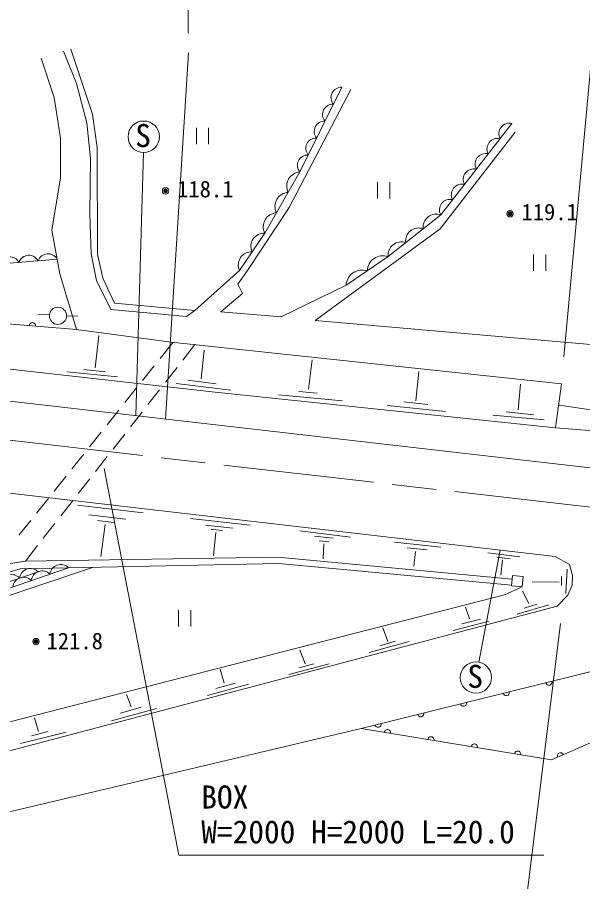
# Model space of a CAD drawing. Units: millimetres, scale not verified. Extents: x 40000 to 680000, y 20000 to 380000.
# Drawn here: x 209625 to 254599, y 247411 to 316164 of the extents above; entities that cross this region are included whole.
import ezdxf
from ezdxf.enums import TextEntityAlignment as Align

# ---------------------------------------------------------------- set-up
doc = ezdxf.new("R2010")
doc.units = ezdxf.units.MM
doc.header["$LTSCALE"] = 1000
doc.header["$PDMODE"] = 32
doc.header["$PDSIZE"] = 500
doc.linetypes.add('CHAIN', pattern=[18.5, 12, -1.5, 3.5, -1.5])
for name, color, linetype, lineweight in [('M-BGD', 7, 'Continuous', 13), ('M-BMK', 2, 'CHAIN', 13), ('M-STR-HTXT', 7, 'Continuous', 13), ('M-STR-STRC', 7, 'Continuous', 13)]:
    doc.layers.add(name, color=color, linetype=linetype, lineweight=lineweight)
doc.styles.add('ＭＳ ゴシック', font='')
doc.styles.get('ＭＳ ゴシック').set_extended_font_data('MS Gothic')

msp = doc.modelspace()

# ---------------------------------------------------------------- linework, layer by layer
at = {"layer": 'M-BGD'}
for p, q in [((215614, 308460), (213883, 313627)), ((212571, 309775), (211513, 312924)), ((213288, 313476), (214333, 310893)), ((214333, 310893), (215161, 307777)), ((236167, 310424), (231256, 301047)), ((213074, 306551), (212571, 309775)), ((215988, 305798), (215614, 308460)), ((215161, 307777), (215442, 304922)), ((223869, 307374), (223869, 306074)), ((224844, 306074), (224844, 307374)), ((249229, 307020), (243262, 299341)), ((213059, 303391), (213074, 306551)), ((215992, 297317), (215988, 305798)), ((219663, 305415), (219049, 284481)), ((215442, 304922), (215383, 300505)), ((212379, 299234), (213059, 303391)), ((238280, 303048), (238280, 301748)), ((239255, 301748), (239255, 303048)), ((215383, 300505), (215502, 297362)), ((231256, 301047), (228002, 296106)), ((213010, 295748), (212379, 299234)), ((243262, 299341), (233312, 292054)), ((215502, 297362), (215916, 295242)), ((216426, 295424), (215992, 297317)), ((250681, 297299), (250681, 295999)), ((251656, 295999), (251656, 297299)), ((212799, 296917), (170301, 293493)), ((214324, 291341), (213010, 295748)), ((223735, 292853), (227298, 296034)), ((228002, 296106), (227167, 294943)), ((215916, 295242), (217073, 292928)), ((217350, 293419), (216426, 295424)), ((227167, 294943), (227535, 294207)), ((230625, 292340), (235779, 294864)), ((227535, 294207), (225813, 292747)), ((217073, 292928), (223078, 292366)), ((223735, 292853), (217350, 293419)), ((170638, 292518), (225375, 286336)), ((211264, 292533), (212177, 292491)), ((213539, 292428), (214452, 292386)), ((223078, 292366), (223735, 292853)), ((225813, 292747), (230625, 292340)), ((233312, 292054), (256298, 290033)), ((221877, 290335), (214324, 291341)), ((215830, 288280), (216110, 290850)), ((168008, 290332), (258624, 279944)), ((220990, 289030), (222020, 290319)), ((252908, 287014), (221877, 290335)), ((222793, 288903), (223757, 290134)), ((224243, 287420), (224493, 289675)), ((232791, 286578), (233067, 288918)), ((214922, 288162), (216618, 287978)), ((219586, 287272), (220522, 288444)), ((221405, 287132), (222330, 288313)), ((213568, 287965), (217605, 287557)), ((241337, 285651), (241573, 287982)), ((222251, 287041), (226616, 286497)), ((223203, 287315), (225447, 287017)), ((249453, 284949), (249657, 286989)), ((252435, 283523), (252908, 287014)), ((218182, 285514), (219118, 286686)), ((220018, 285361), (220943, 286541)), ((225375, 286336), (252435, 283523)), ((230411, 286131), (235486, 285671)), ((232015, 286407), (233488, 286262)), ((240373, 285589), (242292, 285370)), ((216777, 283756), (217714, 284928)), ((218630, 283589), (219555, 284770)), ((239040, 285282), (243695, 284800)), ((248498, 284782), (250716, 284546)), ((252725, 285303), (284300, 280836)), ((247440, 284511), (251542, 284136)), ((284300, 280836), (252435, 283523)), ((215373, 281998), (216309, 283170)), ((217243, 281818), (218168, 282999)), ((252416, 273266), (172382, 282552)), ((213969, 280240), (214905, 281412)), ((215855, 280047), (216780, 281228)), ((212564, 278482), (213500, 279654)), ((214467, 278276), (215392, 279457)), ((211160, 276725), (212096, 277896)), ((213080, 276505), (214005, 277686)), ((214420, 277359), (219626, 276741)), ((215314, 276597), (218246, 276255)), ((209756, 274967), (210692, 276139)), ((211692, 274734), (212617, 275914)), ((216011, 276137), (217286, 275979)), ((216602, 275834), (216260, 273284)), ((223404, 276300), (228146, 275765)), ((224605, 275765), (226770, 275529)), ((225052, 275450), (225183, 275432)), ((225183, 275432), (225946, 275344)), ((225429, 275187), (225229, 273364)), ((232101, 275323), (236125, 274823)), ((233267, 274893), (234748, 274735)), ((233644, 274516), (234407, 274455)), ((239618, 274418), (243311, 274026)), ((210266, 272913), (211230, 274143)), ((233995, 274297), (233942, 273087)), ((240623, 273962), (242224, 273810)), ((241301, 273670), (241167, 272498)), ((246329, 264881), (248043, 273773)), ((210266, 272913), (230361, 273217)), ((230361, 273217), (248976, 271464)), ((247063, 273561), (249597, 273263)), ((247756, 273219), (248834, 273087)), ((248229, 273017), (248089, 271799)), ((253559, 272648), (252416, 273266)), ((202896, 270238), (209846, 272293)), ((215693, 272417), (204307, 268626)), ((210266, 272913), (207793, 272508)), ((230431, 272728), (209846, 272293)), ((248932, 270988), (230431, 272728)), ((253357, 272275), (253260, 270347)), ((253783, 271754), (253559, 272648)), ((211277, 272055), (203967, 269596)), ((248928, 270949), (249004, 271772)), ((249004, 271772), (249864, 271693)), ((249864, 271693), (249789, 270870)), ((252919, 271688), (252910, 270969)), ((253767, 270988), (253783, 271754)), ((249789, 270870), (248928, 270949)), ((252717, 271249), (250570, 271267)), ((253425, 270199), (253767, 270988)), ((248373, 270219), (193416, 256139)), ((249789, 270870), (248373, 270219)), ((250301, 269528), (249812, 270526)), ((252570, 269318), (253425, 270199)), ((194189, 253917), (252570, 269318)), ((222456, 269022), (222456, 267722)), ((223431, 267722), (223431, 269022)), ((245593, 268314), (245273, 269252)), ((249395, 268698), (251902, 269429)), ((249933, 269177), (250938, 269487)), ((244979, 267911), (246463, 268296)), ((239096, 266521), (238703, 267600)), ((244301, 267391), (247165, 268127)), ((237624, 265639), (240808, 266504)), ((238494, 266183), (239692, 266533)), ((232514, 264735), (232096, 265848)), ((231211, 263888), (234437, 264752)), ((232041, 264431), (233204, 264735)), ((226080, 263200), (225754, 264320)), ((224748, 262219), (228009, 263113)), ((225423, 262771), (226966, 263209)), ((218672, 261311), (218321, 262311)), ((217839, 260829), (219469, 261294)), ((217112, 260198), (220705, 261189)), ((211309, 259346), (210991, 260457)), ((196230, 249952), (236979, 259609)), ((209880, 258400), (213509, 259302)), ((210757, 259004), (212054, 259364))]:
    msp.add_line(p, q, dxfattribs=at)
for points in [[(235440, 310595), (232107, 303862), (229303, 298999), (227298, 296034)], [(248974, 307723), (243301, 300448), (239125, 297132), (235779, 294864)], [(214324, 291341), (205950, 292032), (186786, 293112), (170481, 292971)], [(213699, 272375), (203347, 268831), (201039, 269009), (194916, 270261), (184246, 272253), (171910, 272862), (170016, 272270), (168583, 271156), (167383, 269729), (166332, 267269), (163367, 257127)], [(272080, 265806), (252124, 257110), (236979, 259609), (257109, 264579)]]:
    msp.add_lwpolyline(points, dxfattribs=at)
for centre, radius in [((219686, 306665), 1250), ((221417, 302357), 150), ((221417, 302357), 120), ((221417, 302357), 90), ((221417, 302357), 60), ((221417, 302357), 30), ((221417, 302357), 20), ((248813, 300533), 150), ((248813, 300533), 120), ((248813, 300533), 90), ((248813, 300533), 60), ((248813, 300533), 30), ((248813, 300533), 20), ((212857, 292423), 683), ((211118, 266513), 150), ((211118, 266513), 120), ((211118, 266513), 90), ((211118, 266513), 60), ((211118, 266513), 30), ((211118, 266513), 20), ((246102, 263652), 1250)]:
    msp.add_circle(centre, radius, dxfattribs=at)
for centre, radius, start, end in [((235389, 309782), 814, 86.38174, 220.95148), ((234722, 308436), 814, 86.38174, 220.95148), ((234056, 307089), 814, 86.38174, 220.95148), ((248771, 306907), 841, 75.97541, 208.12901), ((233389, 305742), 814, 86.38174, 220.95148), ((247825, 305694), 841, 75.97541, 208.12901), ((246880, 304482), 841, 75.97541, 208.12901), ((232723, 304395), 814, 86.38174, 220.95148), ((245934, 303269), 841, 75.97541, 208.12901), ((232182, 302739), 1125, 93.77926, 206.26492), ((244988, 302057), 841, 75.97541, 208.12901), ((231247, 301118), 1125, 93.77926, 206.26492), ((244043, 300844), 841, 75.97541, 208.12901), ((230312, 299497), 1125, 93.77926, 206.26492), ((242941, 299472), 1040, 69.72008, 187.16565), ((241549, 298367), 1040, 69.72008, 187.16565), ((229258, 297950), 1050, 87.54008, 204.34041), ((240156, 297262), 1040, 69.72008, 187.16565), ((209031, 296282), 830, 28.0173, 161.19498), ((210548, 296405), 830, 28.0173, 161.19498), ((212066, 296527), 830, 28.0173, 161.19498), ((228255, 296467), 1050, 87.54008, 204.34041), ((238721, 295927), 1271, 71.47829, 176.78176), ((237048, 294793), 1271, 71.47829, 176.78176), ((210836, 291629), 250, 355.2812, 175.2812), ((210656, 271482), 845, 42.67901, 174.49976), ((213077, 271780), 861, 43.67994, 174.11045), ((209194, 270990), 845, 42.67901, 174.49976), ((210119, 270768), 861, 43.67994, 174.11045), ((211598, 271274), 861, 43.67994, 174.11045), ((251911, 263296), 250, 193.86871, 13.86871), ((248513, 262457), 250, 193.86871, 13.86871), ((245115, 261618), 250, 193.86871, 13.86871), ((241718, 260779), 250, 193.86871, 13.86871), ((238320, 259940), 250, 193.86871, 13.86871), ((239069, 259264), 250, 350.6288, 170.6288), ((242522, 258694), 250, 350.6288, 170.6288), ((245976, 258124), 250, 350.6288, 170.6288), ((249429, 257554), 250, 350.6288, 170.6288), ((252829, 257417), 250, 23.54757, 203.54757)]:
    msp.add_arc(centre, radius, start, end, dxfattribs=at)
for p in [(221417, 302357), (248813, 300533), (211118, 266513)]:
    msp.add_point(p, dxfattribs=at)
at = {"layer": 'M-BMK'}
msp.add_line((170908, 286909), (269736, 275517), dxfattribs=at)
at = {"layer": 'M-STR-HTXT'}
for p, q in [((255552, 315776), (253107, 289155)), ((222479, 249531), (216535, 280271)), ((249045, 237330), (252827, 267953)), ((222479, 249531), (251511, 249531))]:
    msp.add_line(p, q, dxfattribs=at)
at = {"layer": 'M-STR-STRC'}
for p, q in [((223212, 316911), (223212, 314911)), ((223255, 313350), (221413, 284210))]:
    msp.add_line(p, q, dxfattribs=at)

# ---------------------------------------------------------------- texts
at = {"layer": 'M-BGD', "style": 'ＭＳ ゴシック'}
for s, height, p in [('S', 1833, (219007, 305291)), ('118.1', 1320, (222332, 301447)), ('119.1', 1320, (249728, 299624)), ('121.8', 1320, (211951, 265504)), ('S', 1833, (245423, 262278))]:
    msp.add_text(s, height=height, dxfattribs=at).set_placement(p, align=Align.BOTTOM_LEFT)
at = {"layer": 'M-STR-HTXT', "style": 'ＭＳ ゴシック'}
for s, p in [('BOX', (224260, 252682)), ('W=2000 H=2000 L=20.0', (224260, 249910))]:
    msp.add_text(s, height=1833, dxfattribs=at).set_placement(p, align=Align.BOTTOM_LEFT)

doc.saveas('drawing.dxf')
